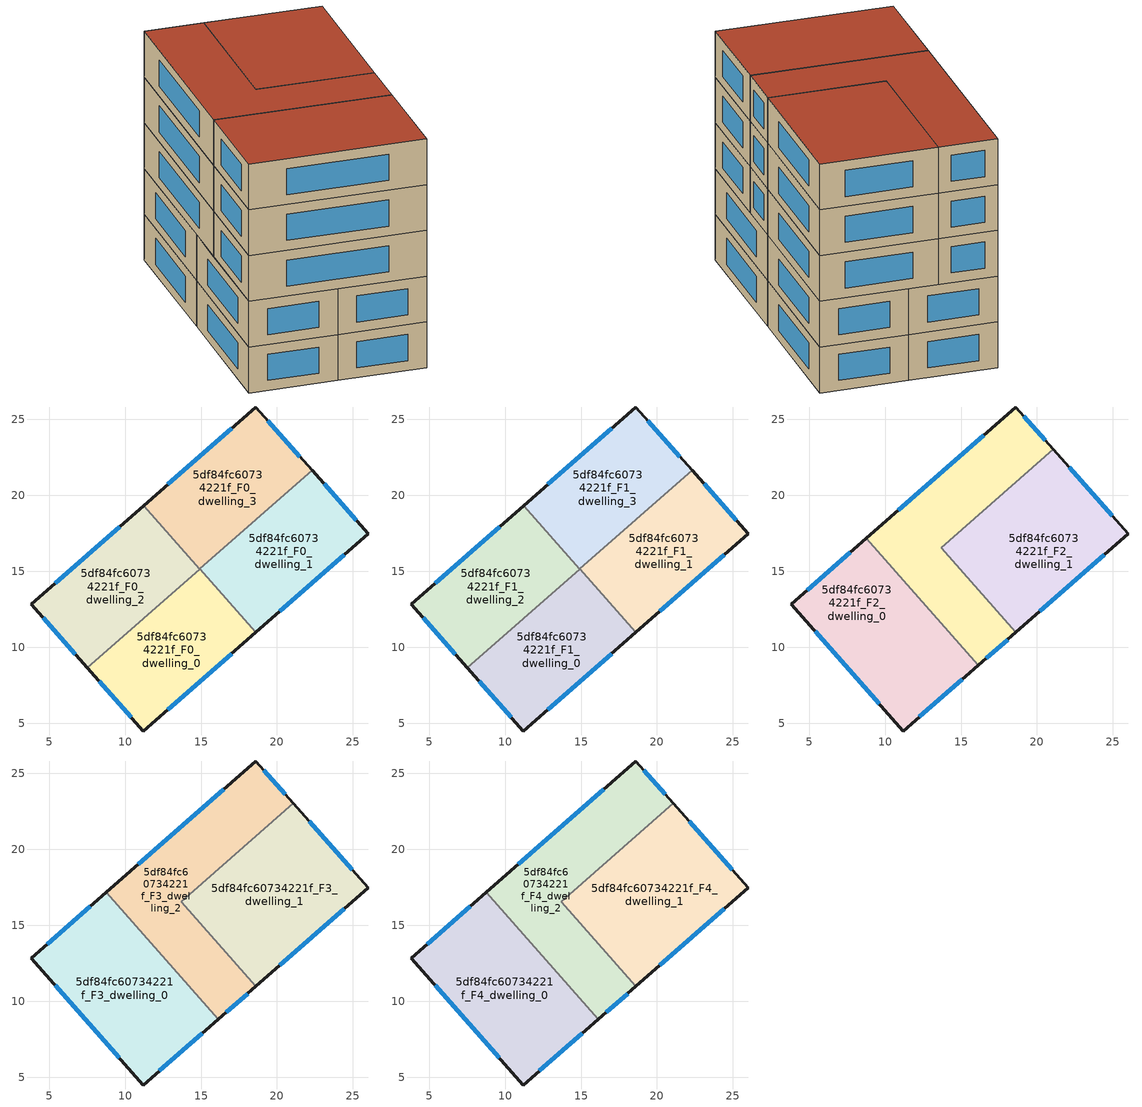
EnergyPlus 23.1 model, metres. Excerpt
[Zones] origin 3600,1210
5df84fc60734221f_F0_dwelling_0
 floor ground (EU_floor_Construction): 14.93,15.17 18.6,10.98 11.21,4.49 7.52,8.66 z0
 wall outside (EU_wall_Construction): 7.52,8.66 11.21,4.49 18.6,10.98 z0:3
 wall to 5df84fc60734221f_F0_dwelling_1 (EU_wall_Construction): 18.6,10.98 14.93,15.17 z0:3
 wall to 5df84fc60734221f_F0_dwelling_2 (EU_wall_Construction): 14.91,15.15 7.52,8.66 z0:3
 wall to 5df84fc60734221f_F0_dwelling_3 (EU_wall_Construction): 14.93,15.16 14.91,15.15 z0:3
 window (EU_Window_Construction): 12.8,5.88 17.02,9.59 / 8.31,7.77 10.42,5.38 z0.64:2.36
5df84fc60734221f_F0_dwelling_1
 floor ground (EU_floor_Construction): 22.31,21.65 26.01,17.48 18.6,10.98 14.93,15.17 z0
 wall outside (EU_wall_Construction): 18.6,10.98 26.01,17.48 22.31,21.65 z0:3
 wall to 5df84fc60734221f_F0_dwelling_3 (EU_wall_Construction): 22.31,21.65 14.93,15.17 z0:3
 window (EU_Window_Construction): 20.19,12.37 24.42,16.09 / 25.21,18.38 23.1,20.76 z0.64:2.36
5df84fc60734221f_F0_dwelling_2
 floor ground (EU_floor_Construction): 11.23,19.33 14.91,15.15 7.52,8.66 3.83,12.83 z0
 wall outside (EU_wall_Construction): 11.23,19.33 3.83,12.83 7.52,8.66 z0:3
 wall to 5df84fc60734221f_F0_dwelling_3 (EU_wall_Construction): 14.91,15.15 11.23,19.33 z0:3
 window (EU_Window_Construction): 9.64,17.94 5.41,14.22 / 4.62,11.94 6.73,9.55 z0.64:2.36
5df84fc60734221f_F0_dwelling_3
 floor ground (EU_floor_Construction): 18.61,25.82 22.31,21.65 14.91,15.15 11.23,19.33 z0
 wall outside (EU_wall_Construction): 22.31,21.65 18.61,25.82 11.23,19.33 z0:3
 window (EU_Window_Construction): 17.03,24.43 12.81,20.72 / 21.52,22.55 19.4,24.93 z0.64:2.36
5df84fc60734221f_F1_dwelling_0
 floor to 5df84fc60734221f_F0_dwelling_0 (EU_floor_Construction): 14.93,15.17 18.6,10.98 11.21,4.49 7.52,8.66 z3
 wall outside (EU_wall_Construction): 7.52,8.66 11.21,4.49 18.6,10.98 z3:6
 wall to 5df84fc60734221f_F1_dwelling_1 (EU_wall_Construction): 18.6,10.98 14.93,15.17 z3:6
 wall to 5df84fc60734221f_F1_dwelling_2 (EU_wall_Construction): 14.91,15.15 7.52,8.66 z3:6
 wall to 5df84fc60734221f_F1_dwelling_3 (EU_wall_Construction): 14.93,15.16 14.91,15.15 z3:6
 window (EU_Window_Construction): 12.8,5.88 17.02,9.59 / 8.31,7.77 10.42,5.38 z3.64:5.36
5df84fc60734221f_F1_dwelling_1
 floor to 5df84fc60734221f_F0_dwelling_1 (EU_floor_Construction): 22.31,21.65 26.01,17.48 18.6,10.98 14.93,15.17 z3
 wall outside (EU_wall_Construction): 18.6,10.98 26.01,17.48 22.31,21.65 z3:6
 wall to 5df84fc60734221f_F1_dwelling_3 (EU_wall_Construction): 22.31,21.65 14.93,15.17 z3:6
 window (EU_Window_Construction): 20.19,12.37 24.42,16.09 / 25.21,18.38 23.1,20.76 z3.64:5.36
5df84fc60734221f_F1_dwelling_2
 floor to 5df84fc60734221f_F0_dwelling_2 (EU_floor_Construction): 11.23,19.33 14.91,15.15 7.52,8.66 3.83,12.83 z3
 wall outside (EU_wall_Construction): 11.23,19.33 3.83,12.83 7.52,8.66 z3:6
 wall to 5df84fc60734221f_F1_dwelling_3 (EU_wall_Construction): 14.91,15.15 11.23,19.33 z3:6
 window (EU_Window_Construction): 9.64,17.94 5.41,14.22 / 4.62,11.94 6.73,9.55 z3.64:5.36
5df84fc60734221f_F1_dwelling_3
 floor to 5df84fc60734221f_F0_dwelling_3 (EU_floor_Construction): 18.61,25.82 22.31,21.65 14.91,15.15 11.23,19.33 z3
 wall outside (EU_wall_Construction): 22.31,21.65 18.61,25.82 11.23,19.33 z3:6
 window (EU_Window_Construction): 17.03,24.43 12.81,20.72 / 21.52,22.55 19.4,24.93 z3.64:5.36
5df84fc60734221f_F2_dwelling_0
 floor to 5df84fc60734221f_F1_dwelling_0 (EU_floor_Construction): 12.45,12.99 16.13,8.81 11.21,4.49 7.52,8.66 z6
 floor to 5df84fc60734221f_F1_dwelling_2 (EU_floor_Construction): 8.78,17.17 12.45,12.99 7.52,8.66 3.83,12.83 z6
 wall outside (EU_wall_Construction): 8.78,17.17 3.83,12.83 11.21,4.49 16.13,8.81 z6:9
 wall to 5df84fc60734221f_F2_dwelling_2 (EU_wall_Construction): 16.13,8.81 8.78,17.17 z6:9
 window (EU_Window_Construction): 7.72,16.24 4.89,13.76 / 12.27,5.42 15.08,7.88 / 5.41,11.04 9.63,6.28 z6.64:8.36
5df84fc60734221f_F2_dwelling_1
 floor outside (EU_floor_Construction): 14.93,15.17 18.6,10.98 13.7,16.56 z6
 floor to 5df84fc60734221f_F1_dwelling_1 (EU_floor_Construction): 22.31,21.65 26.01,17.48 18.6,10.98 14.93,15.17 z6
 floor to 5df84fc60734221f_F1_dwelling_3 (EU_floor_Construction): 21.08,23.04 22.31,21.65 14.92,15.16 13.7,16.56 z6
 wall outside (EU_wall_Construction): 18.6,10.98 26.01,17.48 21.08,23.04 z6:9
 wall to 5df84fc60734221f_F2_dwelling_2 (EU_wall_Construction): 21.08,23.04 13.7,16.56 18.6,10.98 z6:9
 window (EU_Window_Construction): 20.19,12.37 24.42,16.09 / 24.95,18.67 22.13,21.85 z6.64:8.36
5df84fc60734221f_F2_dwelling_2
 floor to 5df84fc60734221f_F1_dwelling_2 (EU_floor_Construction): 11.23,19.33 14.91,15.15 12.45,12.99 8.78,17.17 z6
 floor to 5df84fc60734221f_F1_dwelling_3 (EU_floor_Construction): 18.61,25.82 21.08,23.04 13.7,16.56 14.92,15.16 14.91,15.15 11.23,19.33 z6
 floor to 5df84fc60734221f_F1_dwelling_0 (EU_floor_Construction): 14.92,15.16 18.6,10.98 16.13,8.81 12.45,12.99 z6
 wall outside (EU_wall_Construction): 21.08,23.04 18.61,25.82 8.78,17.17 / 16.13,8.81 18.6,10.98 z6:9
 window (EU_Window_Construction): 16.51,23.97 10.88,19.03 / 20.55,23.64 19.14,25.23 / 16.66,9.27 18.07,10.51 z6.64:8.36
5df84fc60734221f_F3_dwelling_0
 floor to 5df84fc60734221f_F2_dwelling_0 (EU_floor_Construction): 8.78,17.17 16.13,8.81 11.21,4.49 3.83,12.83 z9
 wall outside (EU_wall_Construction): 8.78,17.17 3.83,12.83 11.21,4.49 16.13,8.81 z9:12
 wall to 5df84fc60734221f_F3_dwelling_2 (EU_wall_Construction): 16.13,8.81 8.78,17.17 z9:12
 window (EU_Window_Construction): 7.72,16.24 4.89,13.76 / 12.27,5.42 15.08,7.88 / 5.41,11.04 9.63,6.28 z9.64:11.36
5df84fc60734221f_F3_dwelling_1
 floor to 5df84fc60734221f_F2_dwelling_1 (EU_floor_Construction): 21.08,23.04 26.01,17.48 18.6,10.98 13.7,16.56 z9
 wall outside (EU_wall_Construction): 18.6,10.98 26.01,17.48 21.08,23.04 z9:12
 wall to 5df84fc60734221f_F3_dwelling_2 (EU_wall_Construction): 21.08,23.04 13.7,16.56 18.6,10.98 z9:12
 window (EU_Window_Construction): 20.19,12.37 24.42,16.09 / 24.95,18.67 22.13,21.85 z9.64:11.36
5df84fc60734221f_F3_dwelling_2
 floor to 5df84fc60734221f_F2_dwelling_2 (EU_floor_Construction): 18.61,25.82 21.08,23.04 13.7,16.56 18.6,10.98 16.13,8.81 8.78,17.17 z9
 wall outside (EU_wall_Construction): 21.08,23.04 18.61,25.82 8.78,17.17 / 16.13,8.81 18.6,10.98 z9:12
 window (EU_Window_Construction): 16.51,23.97 10.88,19.03 / 20.55,23.64 19.14,25.23 / 16.66,9.27 18.07,10.51 z9.64:11.36
5df84fc60734221f_F4_dwelling_0
 floor to 5df84fc60734221f_F3_dwelling_0 (EU_floor_Construction): 8.78,17.17 16.13,8.81 11.21,4.49 3.83,12.83 z12
 wall outside (EU_wall_Construction): 8.78,17.17 3.83,12.83 11.21,4.49 16.13,8.81 z12:15
 wall to 5df84fc60734221f_F4_dwelling_2 (EU_wall_Construction): 16.13,8.81 8.78,17.17 z12:15
 window (EU_Window_Construction): 7.72,16.24 4.89,13.76 / 12.27,5.42 15.08,7.88 / 5.41,11.04 9.63,6.28 z12.64:14.36
 roof outside (EU_roof_Construction): 16.13,8.81 8.78,17.17 3.83,12.83 11.21,4.49 z15
5df84fc60734221f_F4_dwelling_1
 floor to 5df84fc60734221f_F3_dwelling_1 (EU_floor_Construction): 21.08,23.04 26.01,17.48 18.6,10.98 13.7,16.56 z12
 wall outside (EU_wall_Construction): 18.6,10.98 26.01,17.48 21.08,23.04 z12:15
 wall to 5df84fc60734221f_F4_dwelling_2 (EU_wall_Construction): 21.08,23.04 13.7,16.56 18.6,10.98 z12:15
 window (EU_Window_Construction): 20.19,12.37 24.42,16.09 / 24.95,18.67 22.13,21.85 z12.64:14.36
 roof outside (EU_roof_Construction): 26.01,17.48 21.08,23.04 13.7,16.56 18.6,10.98 z15
5df84fc60734221f_F4_dwelling_2
 floor to 5df84fc60734221f_F3_dwelling_2 (EU_floor_Construction): 18.61,25.82 21.08,23.04 13.7,16.56 18.6,10.98 16.13,8.81 8.78,17.17 z12
 wall outside (EU_wall_Construction): 21.08,23.04 18.61,25.82 8.78,17.17 / 16.13,8.81 18.6,10.98 z12:15
 window (EU_Window_Construction): 16.51,23.97 10.88,19.03 / 20.55,23.64 19.14,25.23 / 16.66,9.27 18.07,10.51 z12.64:14.36
 roof outside (EU_roof_Construction): 18.6,10.98 13.7,16.56 21.08,23.04 18.61,25.82 8.78,17.17 16.13,8.81 z15
[Building]
EU S2 Campaign: North Axis=0; Terrain=City; Solar Distribution=FullExterior
[Site:Location]
Yerevan-Zvartnots.Intl.AP: Latitude=40.15; Longitude=44.383; Time Zone=4; Elevation=854
[SizingPeriod:WeatherFileDays]
AnnualSizingPeriod: Begin Month=1; Begin Day of Month=1; End Month=12; End Day of Month=31; Day of Week for Start Day=Monday; Use Weather File Daylight Saving Period=No; Use Weather File Rain and Snow Indicators=No
[MATERIAL]
EU_InternalMass_Material: Roughness=MediumRough; Thickness=0.1; Conductivity=1; Density=1800; Specific Heat=900; Thermal Absorptance=0.9; Solar Absorptance=0.7; Visible Absorptance=0.7
[MATERIAL:NOMASS] Roughness=MediumRough; Thermal Absorptance=0.9; Solar Absorptance=0.7; Visible Absorptance=0.7
Name | Thermal Resistance
EU_wall_NoMass | 1.05043
EU_roof_NoMass | 1.45357
EU_floor_NoMass | 0.478065
[WINDOWMATERIAL:SIMPLEGLAZINGSYSTEM]
EU_Window_SimpleGlazing: UFactor=2.5566; Solar Heat Gain Coefficient=0.75; Visible Transmittance=0.75
[CONSTRUCTION]
EU_wall_Construction: EU_wall_NoMass
EU_roof_Construction: EU_roof_NoMass
EU_floor_Construction: EU_floor_NoMass
EU_Window_Construction: EU_Window_SimpleGlazing
EU_InternalMass_Construction: EU_InternalMass_Material
[ZONE] Type=1; Multiplier=1; Ceiling Height=autocalculate; Floor Area=autocalculate; Part of Total Floor Area=Yes
Name | Volume
5df84fc60734221f_F0_dwelling_0; 5df84fc60734221f_F1_dwelling_0 | 164.48
5df84fc60734221f_F2_dwelling_0; 5df84fc60734221f_F3_dwelling_0; 5df84fc60734221f_F4_dwelling_0 | 219.296
5df84fc60734221f_F0_dwelling_1; 5df84fc60734221f_F1_dwelling_1 | 164.477
5df84fc60734221f_F2_dwelling_1; 5df84fc60734221f_F3_dwelling_1; 5df84fc60734221f_F4_dwelling_1 | 219.299
5df84fc60734221f_F0_dwelling_2; 5df84fc60734221f_F1_dwelling_2; 5df84fc60734221f_F0_dwelling_3; 5df84fc60734221f_F1_dwelling_3 | 164.466
5df84fc60734221f_F2_dwelling_2; 5df84fc60734221f_F3_dwelling_2; 5df84fc60734221f_F4_dwelling_2 | 219.304
[INTERNALMASS] Construction=EU_InternalMass_Construction
Name | Zone or ZoneList | Surface Area
5df84fc60734221f_F0_dwelling_0_EU_InternalMass | 5df84fc60734221f_F0_dwelling_0 | 54.8272
5df84fc60734221f_F0_dwelling_1_EU_InternalMass | 5df84fc60734221f_F0_dwelling_1 | 54.8266
5df84fc60734221f_F0_dwelling_2_EU_InternalMass | 5df84fc60734221f_F0_dwelling_2 | 54.821
5df84fc60734221f_F0_dwelling_3_EU_InternalMass | 5df84fc60734221f_F0_dwelling_3 | 54.8223
5df84fc60734221f_F1_dwelling_0_EU_InternalMass | 5df84fc60734221f_F1_dwelling_0 | 54.8272
5df84fc60734221f_F1_dwelling_1_EU_InternalMass | 5df84fc60734221f_F1_dwelling_1 | 54.8266
5df84fc60734221f_F1_dwelling_2_EU_InternalMass | 5df84fc60734221f_F1_dwelling_2 | 54.821
5df84fc60734221f_F1_dwelling_3_EU_InternalMass | 5df84fc60734221f_F1_dwelling_3 | 54.8223
5df84fc60734221f_F2_dwelling_0_EU_InternalMass | 5df84fc60734221f_F2_dwelling_0 | 73.1005
5df84fc60734221f_F2_dwelling_1_EU_InternalMass | 5df84fc60734221f_F2_dwelling_1 | 73.0996
5df84fc60734221f_F2_dwelling_2_EU_InternalMass | 5df84fc60734221f_F2_dwelling_2 | 73.1012
5df84fc60734221f_F3_dwelling_0_EU_InternalMass | 5df84fc60734221f_F3_dwelling_0 | 73.1005
5df84fc60734221f_F3_dwelling_1_EU_InternalMass | 5df84fc60734221f_F3_dwelling_1 | 73.0996
5df84fc60734221f_F3_dwelling_2_EU_InternalMass | 5df84fc60734221f_F3_dwelling_2 | 73.1012
5df84fc60734221f_F4_dwelling_0_EU_InternalMass | 5df84fc60734221f_F4_dwelling_0 | 73.1005
5df84fc60734221f_F4_dwelling_1_EU_InternalMass | 5df84fc60734221f_F4_dwelling_1 | 73.0996
5df84fc60734221f_F4_dwelling_2_EU_InternalMass | 5df84fc60734221f_F4_dwelling_2 | 73.1012
[OTHEREQUIPMENT] Fuel Type=Electricity; Design Level Calculation Method=Watts/Area; Power per Zone Floor Area=1; Fraction Latent=0; Fraction Radiant=0; Fraction Lost=0; Carbon Dioxide Generation Rate=0; EndUse Subcategory=EU_Step8_InternalGains
Name | Zone or ZoneList or Space or SpaceList | Schedule
EU_Step8_InternalGain_5df84fc60734221f_F0_dwelling_0_f000 | 5df84fc60734221f_F0_dwelling_0 | EU_Step8_GainSchedule_5df84fc60734221f_F0_dwelling_0_f000
EU_Step8_InternalGain_5df84fc60734221f_F0_dwelling_1_f000 | 5df84fc60734221f_F0_dwelling_1 | EU_Step8_GainSchedule_5df84fc60734221f_F0_dwelling_1_f000
EU_Step8_InternalGain_5df84fc60734221f_F0_dwelling_2_f000 | 5df84fc60734221f_F0_dwelling_2 | EU_Step8_GainSchedule_5df84fc60734221f_F0_dwelling_2_f000
EU_Step8_InternalGain_5df84fc60734221f_F0_dwelling_3_f000 | 5df84fc60734221f_F0_dwelling_3 | EU_Step8_GainSchedule_5df84fc60734221f_F0_dwelling_3_f000
EU_Step8_InternalGain_5df84fc60734221f_F1_dwelling_0_f000 | 5df84fc60734221f_F1_dwelling_0 | EU_Step8_GainSchedule_5df84fc60734221f_F1_dwelling_0_f000
EU_Step8_InternalGain_5df84fc60734221f_F1_dwelling_1_f000 | 5df84fc60734221f_F1_dwelling_1 | EU_Step8_GainSchedule_5df84fc60734221f_F1_dwelling_1_f000
EU_Step8_InternalGain_5df84fc60734221f_F1_dwelling_2_f000 | 5df84fc60734221f_F1_dwelling_2 | EU_Step8_GainSchedule_5df84fc60734221f_F1_dwelling_2_f000
EU_Step8_InternalGain_5df84fc60734221f_F1_dwelling_3_f000 | 5df84fc60734221f_F1_dwelling_3 | EU_Step8_GainSchedule_5df84fc60734221f_F1_dwelling_3_f000
EU_Step8_InternalGain_5df84fc60734221f_F2_dwelling_0_f000 | 5df84fc60734221f_F2_dwelling_0 | EU_Step8_GainSchedule_5df84fc60734221f_F2_dwelling_0_f000
EU_Step8_InternalGain_5df84fc60734221f_F2_dwelling_1_f000 | 5df84fc60734221f_F2_dwelling_1 | EU_Step8_GainSchedule_5df84fc60734221f_F2_dwelling_1_f000
EU_Step8_InternalGain_5df84fc60734221f_F2_dwelling_2_f000 | 5df84fc60734221f_F2_dwelling_2 | EU_Step8_GainSchedule_5df84fc60734221f_F2_dwelling_2_f000
EU_Step8_InternalGain_5df84fc60734221f_F3_dwelling_0_f000 | 5df84fc60734221f_F3_dwelling_0 | EU_Step8_GainSchedule_5df84fc60734221f_F3_dwelling_0_f000
EU_Step8_InternalGain_5df84fc60734221f_F3_dwelling_1_f000 | 5df84fc60734221f_F3_dwelling_1 | EU_Step8_GainSchedule_5df84fc60734221f_F3_dwelling_1_f000
EU_Step8_InternalGain_5df84fc60734221f_F3_dwelling_2_f000 | 5df84fc60734221f_F3_dwelling_2 | EU_Step8_GainSchedule_5df84fc60734221f_F3_dwelling_2_f000
EU_Step8_InternalGain_5df84fc60734221f_F4_dwelling_0_f000 | 5df84fc60734221f_F4_dwelling_0 | EU_Step8_GainSchedule_5df84fc60734221f_F4_dwelling_0_f000
EU_Step8_InternalGain_5df84fc60734221f_F4_dwelling_1_f000 | 5df84fc60734221f_F4_dwelling_1 | EU_Step8_GainSchedule_5df84fc60734221f_F4_dwelling_1_f000
EU_Step8_InternalGain_5df84fc60734221f_F4_dwelling_2_f000 | 5df84fc60734221f_F4_dwelling_2 | EU_Step8_GainSchedule_5df84fc60734221f_F4_dwelling_2_f000
[ZONEVENTILATION:DESIGNFLOWRATE] Schedule=EU_AlwaysOn; Design Flow Rate Calculation Method=AirChanges/Hour; Air Changes per Hour=0.557805; Ventilation Type=Natural; Fan Pressure Rise=0; Fan Total Efficiency=1; Constant Term Coefficient=1; Temperature Term Coefficient=0; Velocity Term Coefficient=0; Velocity Squared Term Coefficient=0; Minimum Indoor Temperature=-100; Maximum Indoor Temperature=100; Delta Temperature=-100; Minimum Outdoor Temperature=-100; Maximum Outdoor Temperature=100; Maximum Wind Speed=40
Name | Zone or ZoneList or Space or SpaceList
EU_ConstantAir_5df84fc60734221f_F0_dwelling_0 | 5df84fc60734221f_F0_dwelling_0
EU_ConstantAir_5df84fc60734221f_F0_dwelling_1 | 5df84fc60734221f_F0_dwelling_1
EU_ConstantAir_5df84fc60734221f_F0_dwelling_2 | 5df84fc60734221f_F0_dwelling_2
EU_ConstantAir_5df84fc60734221f_F0_dwelling_3 | 5df84fc60734221f_F0_dwelling_3
EU_ConstantAir_5df84fc60734221f_F1_dwelling_0 | 5df84fc60734221f_F1_dwelling_0
EU_ConstantAir_5df84fc60734221f_F1_dwelling_1 | 5df84fc60734221f_F1_dwelling_1
EU_ConstantAir_5df84fc60734221f_F1_dwelling_2 | 5df84fc60734221f_F1_dwelling_2
EU_ConstantAir_5df84fc60734221f_F1_dwelling_3 | 5df84fc60734221f_F1_dwelling_3
EU_ConstantAir_5df84fc60734221f_F2_dwelling_0 | 5df84fc60734221f_F2_dwelling_0
EU_ConstantAir_5df84fc60734221f_F2_dwelling_1 | 5df84fc60734221f_F2_dwelling_1
EU_ConstantAir_5df84fc60734221f_F2_dwelling_2 | 5df84fc60734221f_F2_dwelling_2
EU_ConstantAir_5df84fc60734221f_F3_dwelling_0 | 5df84fc60734221f_F3_dwelling_0
EU_ConstantAir_5df84fc60734221f_F3_dwelling_1 | 5df84fc60734221f_F3_dwelling_1
EU_ConstantAir_5df84fc60734221f_F3_dwelling_2 | 5df84fc60734221f_F3_dwelling_2
EU_ConstantAir_5df84fc60734221f_F4_dwelling_0 | 5df84fc60734221f_F4_dwelling_0
EU_ConstantAir_5df84fc60734221f_F4_dwelling_1 | 5df84fc60734221f_F4_dwelling_1
EU_ConstantAir_5df84fc60734221f_F4_dwelling_2 | 5df84fc60734221f_F4_dwelling_2
[HVACTEMPLATE:THERMOSTAT] Constant Heating Setpoint=20; Constant Cooling Setpoint=50
EU_HeatOnly_5df84fc60734221f_F0_dwelling_0; EU_HeatOnly_5df84fc60734221f_F0_dwelling_1; EU_HeatOnly_5df84fc60734221f_F0_dwelling_2; EU_HeatOnly_5df84fc60734221f_F0_dwelling_3; EU_HeatOnly_5df84fc60734221f_F1_dwelling_0; EU_HeatOnly_5df84fc60734221f_F1_dwelling_1; EU_HeatOnly_5df84fc60734221f_F1_dwelling_2; EU_HeatOnly_5df84fc60734221f_F1_dwelling_3; EU_HeatOnly_5df84fc60734221f_F2_dwelling_0; EU_HeatOnly_5df84fc60734221f_F2_dwelling_1; EU_HeatOnly_5df84fc60734221f_F2_dwelling_2; EU_HeatOnly_5df84fc60734221f_F3_dwelling_0; EU_HeatOnly_5df84fc60734221f_F3_dwelling_1; EU_HeatOnly_5df84fc60734221f_F3_dwelling_2; EU_HeatOnly_5df84fc60734221f_F4_dwelling_0; EU_HeatOnly_5df84fc60734221f_F4_dwelling_1; EU_HeatOnly_5df84fc60734221f_F4_dwelling_2
[HVACTEMPLATE:ZONE:IDEALLOADSAIRSYSTEM] System Availability Schedule=EU_AlwaysOn; Maximum Heating Supply Air Temperature=50; Minimum Cooling Supply Air Temperature=13; Maximum Heating Supply Air Humidity Ratio=0.0156; Minimum Cooling Supply Air Humidity Ratio=0.0077; Heating Limit=NoLimit; Cooling Limit=NoLimit; Heating Availability Schedule=EU_AlwaysOn; Cooling Availability Schedule=EU_CoolingOff; Dehumidification Control Type=ConstantSensibleHeatRatio; Cooling Sensible Heat Ratio=0.7; Dehumidification Setpoint=60; Humidification Control Type=None; Humidification Setpoint=30; Outdoor Air Method=None; Outdoor Air Flow Rate per Person=0.00944; Outdoor Air Flow Rate per Zone Floor Area=0; Outdoor Air Flow Rate per Zone=0; Demand Controlled Ventilation Type=None; Outdoor Air Economizer Type=NoEconomizer; Heat Recovery Type=None; Sensible Heat Recovery Effectiveness=0.7; Latent Heat Recovery Effectiveness=0.65
Name | Template Thermostat
5df84fc60734221f_F0_dwelling_0 | EU_HeatOnly_5df84fc60734221f_F0_dwelling_0
5df84fc60734221f_F0_dwelling_1 | EU_HeatOnly_5df84fc60734221f_F0_dwelling_1
5df84fc60734221f_F0_dwelling_2 | EU_HeatOnly_5df84fc60734221f_F0_dwelling_2
5df84fc60734221f_F0_dwelling_3 | EU_HeatOnly_5df84fc60734221f_F0_dwelling_3
5df84fc60734221f_F1_dwelling_0 | EU_HeatOnly_5df84fc60734221f_F1_dwelling_0
5df84fc60734221f_F1_dwelling_1 | EU_HeatOnly_5df84fc60734221f_F1_dwelling_1
5df84fc60734221f_F1_dwelling_2 | EU_HeatOnly_5df84fc60734221f_F1_dwelling_2
5df84fc60734221f_F1_dwelling_3 | EU_HeatOnly_5df84fc60734221f_F1_dwelling_3
5df84fc60734221f_F2_dwelling_0 | EU_HeatOnly_5df84fc60734221f_F2_dwelling_0
5df84fc60734221f_F2_dwelling_1 | EU_HeatOnly_5df84fc60734221f_F2_dwelling_1
5df84fc60734221f_F2_dwelling_2 | EU_HeatOnly_5df84fc60734221f_F2_dwelling_2
5df84fc60734221f_F3_dwelling_0 | EU_HeatOnly_5df84fc60734221f_F3_dwelling_0
5df84fc60734221f_F3_dwelling_1 | EU_HeatOnly_5df84fc60734221f_F3_dwelling_1
5df84fc60734221f_F3_dwelling_2 | EU_HeatOnly_5df84fc60734221f_F3_dwelling_2
5df84fc60734221f_F4_dwelling_0 | EU_HeatOnly_5df84fc60734221f_F4_dwelling_0
5df84fc60734221f_F4_dwelling_1 | EU_HeatOnly_5df84fc60734221f_F4_dwelling_1
5df84fc60734221f_F4_dwelling_2 | EU_HeatOnly_5df84fc60734221f_F4_dwelling_2
[SIZING:ZONE] Zone Cooling Design Supply Air Temperature Input Method=SupplyAirTemperature; Zone Cooling Design Supply Air Temperature=13; Zone Heating Design Supply Air Temperature Input Method=SupplyAirTemperature; Zone Heating Design Supply Air Temperature=50; Zone Cooling Design Supply Air Humidity Ratio=0.008; Zone Heating Design Supply Air Humidity Ratio=0.008; Cooling Design Air Flow Method=DesignDay; Cooling Design Air Flow Rate=0; Cooling Minimum Air Flow per Zone Floor Area=0.000762; Cooling Minimum Air Flow=0; Cooling Minimum Air Flow Fraction=0.2; Heating Design Air Flow Method=DesignDay; Heating Design Air Flow Rate=0; Heating Maximum Air Flow per Zone Floor Area=0.002032; Heating Maximum Air Flow=0.141576; Heating Maximum Air Flow Fraction=0.3; Account for Dedicated Outdoor Air System=No; Dedicated Outdoor Air System Control Strategy=NeutralSupplyAir; Dedicated Outdoor Air Low Setpoint Temperature for Design=autosize; Dedicated Outdoor Air High Setpoint Temperature for Design=autosize; Zone Load Sizing Method=Sensible Load Only No Latent Load; Zone Latent Cooling Design Supply Air Humidity Ratio Input Method=HumidityRatioDifference; Zone Cooling Design Supply Air Humidity Ratio Difference=0.005; Zone Latent Heating Design Supply Air Humidity Ratio Input Method=HumidityRatioDifference; Zone Humidification Design Supply Air Humidity Ratio Difference=0.005
5df84fc60734221f_F0_dwelling_0; 5df84fc60734221f_F0_dwelling_1; 5df84fc60734221f_F0_dwelling_2; 5df84fc60734221f_F0_dwelling_3; 5df84fc60734221f_F1_dwelling_0; 5df84fc60734221f_F1_dwelling_1; 5df84fc60734221f_F1_dwelling_2; 5df84fc60734221f_F1_dwelling_3; 5df84fc60734221f_F2_dwelling_0; 5df84fc60734221f_F2_dwelling_1; 5df84fc60734221f_F2_dwelling_2; 5df84fc60734221f_F3_dwelling_0; 5df84fc60734221f_F3_dwelling_1; 5df84fc60734221f_F3_dwelling_2; 5df84fc60734221f_F4_dwelling_0; 5df84fc60734221f_F4_dwelling_1; 5df84fc60734221f_F4_dwelling_2
[SCHEDULE:CONSTANT]
Name | Hourly Value
EU_AlwaysOn | 1
EU_CoolingOff | 0
[SCHEDULE:FILE] Column Number=1; Rows to Skip at Top=0; Number of Hours of Data=8760; Column Separator=Comma; Interpolate to Timestep=No; Minutes per Item=60; Adjust Schedule for Daylight Savings=Yes
Name | File
EU_Step8_GainSchedule_5df84fc60734221f_F0_dwelling_0_f000 | ../../schedules/5df84fc60734221f/5df84fc60734221f_F0_dwelling_0_f000_gain.csv
EU_Step8_GainSchedule_5df84fc60734221f_F0_dwelling_1_f000 | ../../schedules/5df84fc60734221f/5df84fc60734221f_F0_dwelling_1_f000_gain.csv
EU_Step8_GainSchedule_5df84fc60734221f_F0_dwelling_2_f000 | ../../schedules/5df84fc60734221f/5df84fc60734221f_F0_dwelling_2_f000_gain.csv
EU_Step8_GainSchedule_5df84fc60734221f_F0_dwelling_3_f000 | ../../schedules/5df84fc60734221f/5df84fc60734221f_F0_dwelling_3_f000_gain.csv
EU_Step8_GainSchedule_5df84fc60734221f_F1_dwelling_0_f000 | ../../schedules/5df84fc60734221f/5df84fc60734221f_F1_dwelling_0_f000_gain.csv
EU_Step8_GainSchedule_5df84fc60734221f_F1_dwelling_1_f000 | ../../schedules/5df84fc60734221f/5df84fc60734221f_F1_dwelling_1_f000_gain.csv
EU_Step8_GainSchedule_5df84fc60734221f_F1_dwelling_2_f000 | ../../schedules/5df84fc60734221f/5df84fc60734221f_F1_dwelling_2_f000_gain.csv
EU_Step8_GainSchedule_5df84fc60734221f_F1_dwelling_3_f000 | ../../schedules/5df84fc60734221f/5df84fc60734221f_F1_dwelling_3_f000_gain.csv
EU_Step8_GainSchedule_5df84fc60734221f_F2_dwelling_0_f000 | ../../schedules/5df84fc60734221f/5df84fc60734221f_F2_dwelling_0_f000_gain.csv
EU_Step8_GainSchedule_5df84fc60734221f_F2_dwelling_1_f000 | ../../schedules/5df84fc60734221f/5df84fc60734221f_F2_dwelling_1_f000_gain.csv
EU_Step8_GainSchedule_5df84fc60734221f_F2_dwelling_2_f000 | ../../schedules/5df84fc60734221f/5df84fc60734221f_F2_dwelling_2_f000_gain.csv
EU_Step8_GainSchedule_5df84fc60734221f_F3_dwelling_0_f000 | ../../schedules/5df84fc60734221f/5df84fc60734221f_F3_dwelling_0_f000_gain.csv
EU_Step8_GainSchedule_5df84fc60734221f_F3_dwelling_1_f000 | ../../schedules/5df84fc60734221f/5df84fc60734221f_F3_dwelling_1_f000_gain.csv
EU_Step8_GainSchedule_5df84fc60734221f_F3_dwelling_2_f000 | ../../schedules/5df84fc60734221f/5df84fc60734221f_F3_dwelling_2_f000_gain.csv
EU_Step8_GainSchedule_5df84fc60734221f_F4_dwelling_0_f000 | ../../schedules/5df84fc60734221f/5df84fc60734221f_F4_dwelling_0_f000_gain.csv
EU_Step8_GainSchedule_5df84fc60734221f_F4_dwelling_1_f000 | ../../schedules/5df84fc60734221f/5df84fc60734221f_F4_dwelling_1_f000_gain.csv
EU_Step8_GainSchedule_5df84fc60734221f_F4_dwelling_2_f000 | ../../schedules/5df84fc60734221f/5df84fc60734221f_F4_dwelling_2_f000_gain.csv
